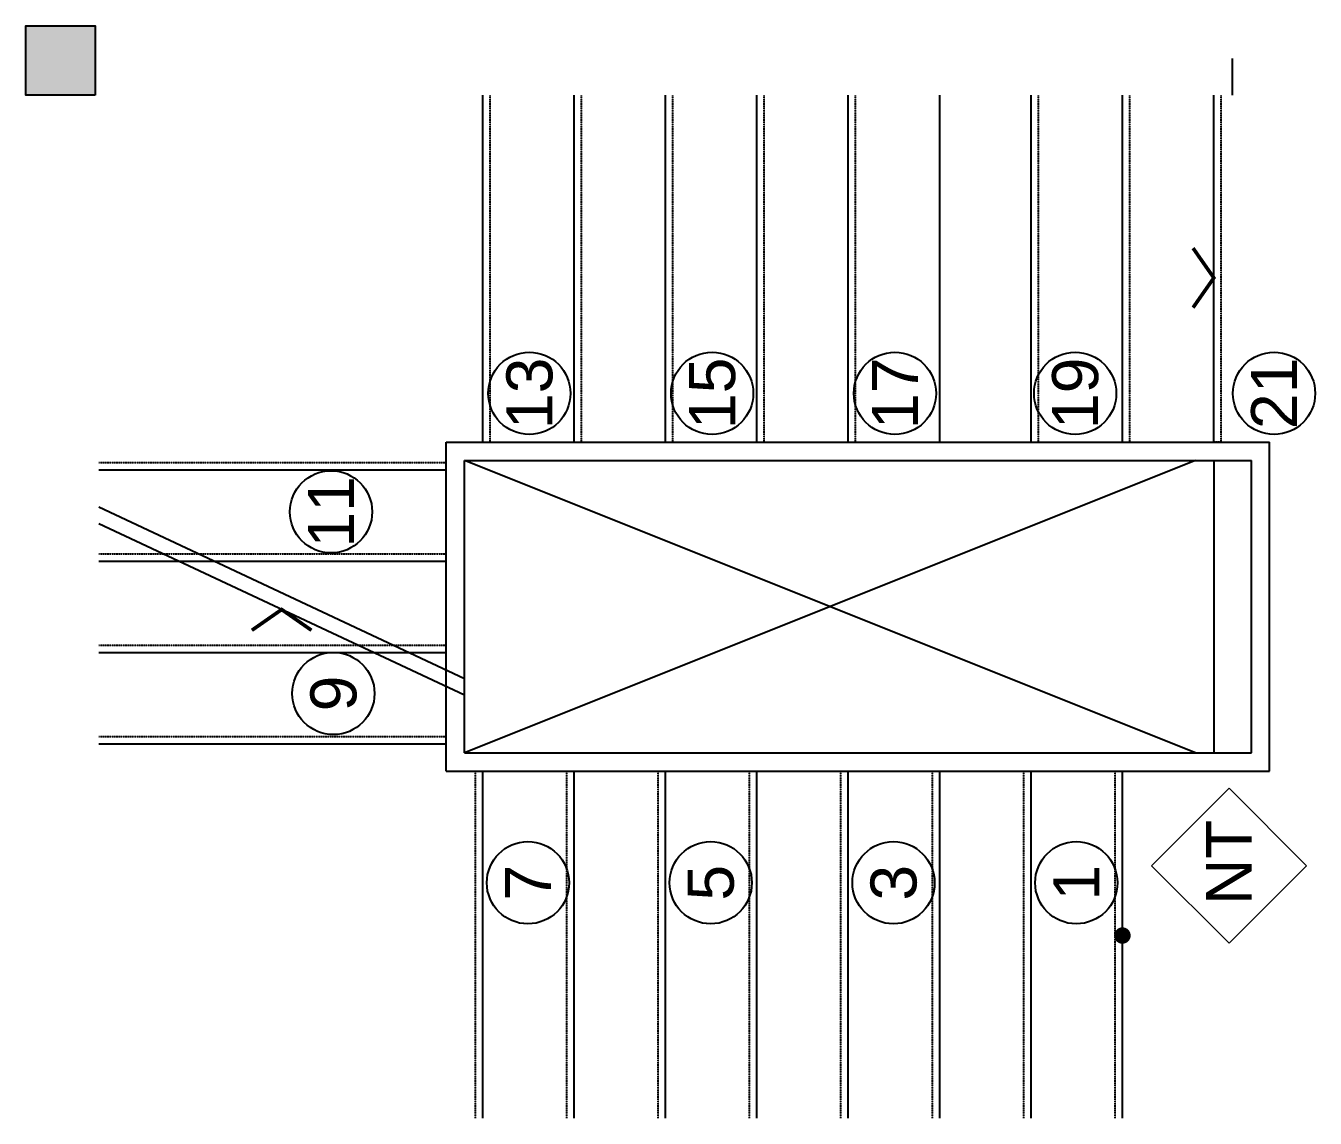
# Model space of a CAD drawing. Header units: millimetres. Extents: x -26398 to 135532, y -376633 to 43268.
# Drawn here: x -8627 to -4914, y -343563 to -340415 of the extents above; entities that cross this region are included whole.
import ezdxf
from ezdxf.enums import TextEntityAlignment as Align

# ---------------------------------------------------------------- set-up
doc = ezdxf.new("R2010")
doc.units = ezdxf.units.MM
doc.linetypes.add('HIDDEN', pattern=[0.375, 0.25, -0.125])
for name, color, linetype in [('A2-NETCAT 3B', 7, 'Continuous'), ('A3-NETTHAY', 4, 'Continuous'), ('A5-KICHTHUOC', 251, 'Continuous'), ('A7-NETKHUAT', 252, 'HIDDEN'), ('DIM', 7, 'Continuous'), ('GHICHU', 40, 'Continuous')]:
    doc.layers.add(name, color=color, linetype=linetype)
doc.layers.add('A6-GHICHU', color=147, linetype='Continuous', lineweight=20)
doc.styles.add('TUANH', font='')
doc.styles.add('VHELVEN', font='')
doc.styles.get('TUANH').set_extended_font_data('VNI-Helve-Condense', bold=True)
doc.styles.get('VHELVEN').set_extended_font_data('VNI-Helve')

# ---------------------------------------------------------------- blocks, each defined once
blk = doc.blocks.new('TRUCCOT')
blk.add_circle((0, -390), 250)
at = {"style": 'VHELVEN'}
blk.add_attdef('TRUC', text='', height=280, dxfattribs=at).set_placement((0, -390), align=Align.MIDDLE_CENTER)

msp = doc.modelspace()

# ---------------------------------------------------------------- hatches: boundary and pattern name
at = {"layer": 'DIM'}
h = msp.add_hatch(color=256, dxfattribs=at)
h.dxf.hatch_style = 1
h.paths.add_polyline_path([(-8426.87, -340510.07), (-8626.87, -340510.07), (-8626.87, -340615.33), (-8426.87, -340615.33)])
h.paths.add_polyline_path([(-8426.87, -340415.33), (-8626.87, -340415.33), (-8626.87, -340510.07), (-8426.87, -340510.07)])

# ---------------------------------------------------------------- linework, layer by layer
at = {"layer": 'A2-NETCAT 3B'}
msp.add_line((-5153.19, -340510.07), (-5153.19, -340615.33), dxfattribs=at)
at = {"layer": 'A3-NETTHAY'}
for p, q in [((-7311.08, -341615.33), (-7311.08, -340615.33)), ((-7047.93, -341615.33), (-7047.93, -340615.33)), ((-6784.77, -341615.33), (-6784.77, -340615.33)), ((-6521.61, -341615.33), (-6521.61, -340615.33)), ((-6258.45, -341615.33), (-6258.45, -340615.33)), ((-5995.29, -341615.33), (-5995.29, -340615.33)), ((-5732.14, -341615.33), (-5732.14, -340615.33)), ((-5468.98, -341615.33), (-5468.98, -340615.33)), ((-5205.82, -341615.33), (-5205.82, -340615.33)), ((-7416.35, -341615.33), (-5045.13, -341615.33)), ((-7416.35, -342562.7), (-7416.35, -341615.33)), ((-5045.13, -342562.7), (-5045.13, -341615.33)), ((-7363.72, -341667.96), (-5097.76, -341667.96)), ((-7363.72, -342510.07), (-7363.72, -341667.96)), ((-5205.82, -341667.96), (-5205.82, -342510.07)), ((-5097.76, -342510.07), (-5097.76, -341667.96)), ((-8416.35, -341694.28), (-7416.35, -341694.28)), ((-8416.35, -341957.44), (-7416.35, -341957.44)), ((-8416.35, -342220.6), (-7416.35, -342220.6)), ((-8416.35, -342483.75), (-7416.35, -342483.75)), ((-7363.72, -342510.07), (-5097.76, -342510.07)), ((-7416.35, -342562.7), (-5045.13, -342562.7)), ((-7311.08, -343562.7), (-7311.08, -342562.7)), ((-7047.93, -343562.7), (-7047.93, -342562.7)), ((-6784.77, -343562.7), (-6784.77, -342562.7)), ((-6521.61, -343562.7), (-6521.61, -342562.7)), ((-6258.45, -343562.7), (-6258.45, -342562.7)), ((-5995.29, -343562.7), (-5995.29, -342562.7)), ((-5732.14, -343562.7), (-5732.14, -342562.7)), ((-5468.98, -343562.7), (-5468.98, -342562.7))]:
    msp.add_line(p, q, dxfattribs=at)
at = {"layer": 'A5-KICHTHUOC'}
for p, q in [((-5258.45, -341667.96), (-7363.72, -342510.07)), ((-5258.45, -342510.07), (-7363.72, -341667.96)), ((-7363.72, -342296.64), (-8416.35, -341802.17)), ((-7363.72, -342344.3), (-8416.35, -341849.83))]:
    msp.add_line(p, q, dxfattribs=at)
at = {"layer": 'A5-KICHTHUOC', "const_width": 10.53}
for points in [[(-5265.67, -341055.92), (-5205.82, -341141.65), (-5265.67, -341227.37)], [(-7975.76, -342156.91), (-7890.03, -342097.07), (-7804.3, -342156.91)]]:
    msp.add_lwpolyline(points, dxfattribs=at)
at = {"layer": 'A5-KICHTHUOC', "const_width": 23.68}
msp.add_lwpolyline([(-5457.14, -343036.38, 1), (-5480.82, -343036.38, 1)], format="xyb", close=True, dxfattribs=at)
at = {"layer": 'A6-GHICHU', "ltscale": 0.5}
msp.add_lwpolyline([(-4938.68, -342835.14), (-5161.97, -342611.84), (-5385.27, -342835.14), (-5161.97, -343058.44)], close=True, dxfattribs=at)
at = {"layer": 'A7-NETKHUAT', "ltscale": 3}
for p, q in [((-7290.03, -341615.33), (-7290.03, -340615.33)), ((-7026.87, -341615.33), (-7026.87, -340615.33)), ((-6763.72, -341615.33), (-6763.72, -340615.33)), ((-6500.56, -341615.33), (-6500.56, -340615.33)), ((-6237.4, -341615.33), (-6237.4, -340615.33)), ((-5711.08, -341615.33), (-5711.08, -340615.33)), ((-5447.93, -341615.33), (-5447.93, -340615.33)), ((-5184.77, -341615.33), (-5184.77, -340615.33)), ((-5184.77, -341615.33), (-5205.82, -341615.33)), ((-8416.35, -341673.23), (-7416.35, -341673.23)), ((-8416.35, -341936.38), (-7416.35, -341936.38)), ((-8416.35, -342199.54), (-7416.35, -342199.54)), ((-8416.35, -342462.7), (-7416.35, -342462.7)), ((-7332.14, -343562.7), (-7332.14, -342562.7)), ((-7068.98, -343562.7), (-7068.98, -342562.7)), ((-6805.82, -343562.7), (-6805.82, -342562.7)), ((-6542.66, -343562.7), (-6542.66, -342562.7)), ((-6279.5, -343562.7), (-6279.5, -342562.7)), ((-6016.35, -343562.7), (-6016.35, -342562.7)), ((-5753.19, -343562.7), (-5753.19, -342562.7)), ((-5490.03, -343562.7), (-5490.03, -342562.7))]:
    msp.add_line(p, q, dxfattribs=at)
at = {"layer": 'DIM'}
msp.add_lwpolyline([(-8426.87, -340615.33), (-8626.87, -340615.33), (-8626.87, -340415.33), (-8426.87, -340415.33)], close=True, dxfattribs=at)

# ---------------------------------------------------------------- block references
at = {"layer": 'A5-KICHTHUOC'}
ref = msp.add_blockref('TRUCCOT', (-7361.52, -341474.32), dxfattribs=dict(at, xscale=0.4736842105263158, yscale=0.4736842105263158, zscale=0.4736842105263158, rotation=90))
ref.add_attrib('TRUC', '13', dxfattribs={"layer": 'GHICHU', "color": 0, "height": 132.632, "rotation": 90, "style": 'VHELVEN'}).set_placement((-7176.78, -341474.32), align=Align.MIDDLE_CENTER)
ref = msp.add_blockref('TRUCCOT', (-6835.21, -341474.32), dxfattribs=dict(at, xscale=0.4736842105263158, yscale=0.4736842105263158, zscale=0.4736842105263158, rotation=90))
ref.add_attrib('TRUC', '15', dxfattribs={"layer": 'GHICHU', "color": 0, "height": 132.632, "rotation": 90, "style": 'VHELVEN'}).set_placement((-6650.47, -341474.32), align=Align.MIDDLE_CENTER)
ref = msp.add_blockref('TRUCCOT', (-6308.89, -341474.32), dxfattribs=dict(at, xscale=0.4736842105263158, yscale=0.4736842105263158, zscale=0.4736842105263158, rotation=90))
ref.add_attrib('TRUC', '17', dxfattribs={"layer": 'GHICHU', "color": 0, "height": 132.632, "rotation": 90, "style": 'VHELVEN'}).set_placement((-6124.15, -341474.32), align=Align.MIDDLE_CENTER)
ref = msp.add_blockref('TRUCCOT', (-5789.94, -341474.32), dxfattribs=dict(at, xscale=0.4736842105263158, yscale=0.4736842105263158, zscale=0.4736842105263158, rotation=90))
ref.add_attrib('TRUC', '19', dxfattribs={"layer": 'GHICHU', "color": 0, "height": 132.632, "rotation": 90, "style": 'VHELVEN'}).set_placement((-5605.21, -341474.32), align=Align.MIDDLE_CENTER)
ref = msp.add_blockref('TRUCCOT', (-5217.05, -341474.32), dxfattribs=dict(at, xscale=0.4736842105263158, yscale=0.4736842105263158, zscale=0.4736842105263158, rotation=90))
ref.add_attrib('TRUC', '21', dxfattribs={"layer": 'GHICHU', "color": 0, "height": 132.632, "rotation": 90, "style": 'VHELVEN'}).set_placement((-5032.31, -341474.32), align=Align.MIDDLE_CENTER)
ref = msp.add_blockref('TRUCCOT', (-7932.57, -341815.64), dxfattribs=dict(at, xscale=0.4736842105263158, yscale=0.4736842105263158, zscale=0.4736842105263158, rotation=90))
ref.add_attrib('TRUC', '11', dxfattribs={"layer": 'GHICHU', "color": 0, "height": 132.632, "rotation": 90, "style": 'VHELVEN'}).set_placement((-7747.84, -341815.64), align=Align.MIDDLE_CENTER)
ref = msp.add_blockref('TRUCCOT', (-7925.86, -342339.01), dxfattribs=dict(at, xscale=0.4736842105263158, yscale=0.4736842105263158, zscale=0.4736842105263158, rotation=90))
ref.add_attrib('TRUC', '9', dxfattribs={"layer": 'GHICHU', "color": 0, "height": 132.63, "rotation": 90, "style": 'VHELVEN'}).set_placement((-7741.13, -342339.01), align=Align.MIDDLE_CENTER)
ref = msp.add_blockref('TRUCCOT', (-7365.6, -342884.27), dxfattribs=dict(at, xscale=0.4736842105263158, yscale=0.4736842105263158, zscale=0.4736842105263158, rotation=90))
ref.add_attrib('TRUC', '7', dxfattribs={"layer": 'GHICHU', "color": 0, "height": 132.63, "rotation": 90, "style": 'VHELVEN'}).set_placement((-7180.86, -342884.27), align=Align.MIDDLE_CENTER)
ref = msp.add_blockref('TRUCCOT', (-6839.29, -342884.27), dxfattribs=dict(at, xscale=0.4736842105263158, yscale=0.4736842105263158, zscale=0.4736842105263158, rotation=90))
ref.add_attrib('TRUC', '5', dxfattribs={"layer": 'GHICHU', "color": 0, "height": 132.63, "rotation": 90, "style": 'VHELVEN'}).set_placement((-6654.55, -342884.27), align=Align.MIDDLE_CENTER)
ref = msp.add_blockref('TRUCCOT', (-6312.97, -342884.27), dxfattribs=dict(at, xscale=0.4736842105263158, yscale=0.4736842105263158, zscale=0.4736842105263158, rotation=90))
ref.add_attrib('TRUC', '3', dxfattribs={"layer": 'GHICHU', "color": 0, "height": 132.63, "rotation": 90, "style": 'VHELVEN'}).set_placement((-6128.23, -342884.27), align=Align.MIDDLE_CENTER)
ref = msp.add_blockref('TRUCCOT', (-5786.65, -342884.27), dxfattribs=dict(at, xscale=0.4736842105263158, yscale=0.4736842105263158, zscale=0.4736842105263158, rotation=90))
ref.add_attrib('TRUC', '1', dxfattribs={"layer": 'GHICHU', "color": 0, "height": 132.63, "rotation": 90, "style": 'VHELVEN'}).set_placement((-5601.92, -342884.27), align=Align.MIDDLE_CENTER)

# ---------------------------------------------------------------- texts
at = {"layer": 'A6-GHICHU', "ltscale": 0.5, "insert": (-5162.23, -342825.21), "char_height": 131.5789, "attachment_point": 5, "rotation": 90, "style": 'TUANH'}
msp.add_mtext('{\\fArial|b0|i0|c0|p34;NT}', dxfattribs=at)

doc.saveas('drawing.dxf')
